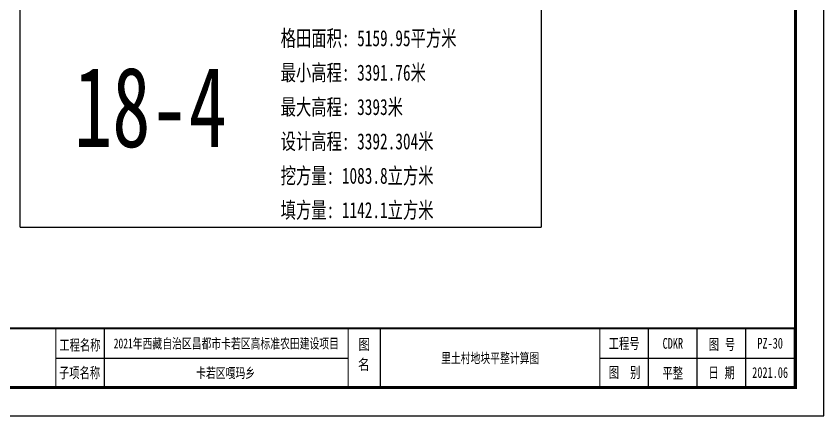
# Model space of a CAD drawing. Extents: x 4283 to 40403, y 1134 to 1764.
# Drawn here: x 16681 to 16882.5, y 1467.1 to 1566.7 of the extents above; entities that cross this region are included whole.
import ezdxf
from ezdxf.enums import TextEntityAlignment as Align

# ---------------------------------------------------------------- set-up
doc = ezdxf.new("R2010")
doc.units = 0
for name, color, linetype in [('PUB_TITLE', 4, 'Continuous'), ('S-MODIFY', 4, 'Continuous'), ('tdz_土方计算图', 7, 'Continuous'), ('华泽绵阳图框', 7, 'Continuous')]:
    doc.layers.add(name, color=color, linetype=linetype)
doc.styles.add('-宋体', font='', dxfattribs={"width": 0.8})
doc.styles.add('GLand', font='')
doc.styles.add('长仿宋', font='', dxfattribs={"width": 0.7, "height": 5})
doc.styles.get('-宋体').set_extended_font_data('SimSun')
doc.styles.get('GLand').set_extended_font_data('FangSong_GB2312')
doc.styles.get('长仿宋').set_extended_font_data('SimSun')

msp = doc.modelspace()

# ---------------------------------------------------------------- linework, layer by layer
msp.add_lwpolyline([(16681.99, 1514.09), (16811.99, 1514.09)])
at = {"layer": 'PUB_TITLE'}
msp.add_lwpolyline([(16462.53, 1467.09), (16882.53, 1467.09), (16882.53, 1764.09), (16462.53, 1764.09)], close=True, dxfattribs=at)
at = {"layer": 'PUB_TITLE', "color": 7, "const_width": 0.566}
msp.add_lwpolyline([(16875.46, 1474.16), (16875.46, 1756.99)], dxfattribs=at)
at = {"layer": 'PUB_TITLE', "color": 7, "const_width": 0.506}
msp.add_lwpolyline([(16480.21, 1474.16), (16875.23, 1474.16), (16875.24, 1488.92), (16480.21, 1488.92)], close=True, dxfattribs=at)
at = {"layer": 'S-MODIFY'}
msp.add_lwpolyline([(16462.53, 1467.09), (16882.53, 1467.09), (16882.53, 1764.09), (16462.53, 1764.09)], close=True, dxfattribs=at)
at = {"layer": 'tdz_土方计算图', "linetype": 'Continuous'}
for points in [[(16681.99, 1514.09), (16681.99, 1514.09), (16681.99, 1674.09), (16681.99, 1674.09)], [(16811.99, 1674.09), (16811.99, 1514.09)]]:
    msp.add_lwpolyline(points, dxfattribs=at)
at = {"layer": '华泽绵阳图框', "color": 7}
for p, q in [((16703.04, 1474.16), (16703.04, 1488.92)), ((16771.92, 1474.16), (16771.92, 1488.92)), ((16838.78, 1474.08), (16838.78, 1488.84)), ((16850.93, 1474.08), (16850.93, 1488.84)), ((16863.08, 1474.08), (16863.08, 1488.84)), ((16690.89, 1481.46), (16763.82, 1481.46)), ((16826.62, 1481.46), (16875.23, 1481.46))]:
    msp.add_line(p, q, dxfattribs=at)
at = {"layer": '华泽绵阳图框', "color": 7, "const_width": 0.707}
msp.add_lwpolyline([(16480.21, 1474.16), (16875.46, 1474.16), (16875.46, 1756.99), (16480.21, 1756.99)], close=True, dxfattribs=at)
at = {"layer": '华泽绵阳图框', "color": 7, "const_width": 0.506}
msp.add_lwpolyline([(16480.21, 1488.92), (16875.24, 1488.92)], dxfattribs=at)
at = {"layer": '华泽绵阳图框', "color": 7, "const_width": 0.203, "flags": 128}
for points in [[(16690.89, 1474.16), (16690.89, 1488.92)], [(16763.82, 1474.16), (16763.82, 1488.92)], [(16826.62, 1474.08), (16826.62, 1488.84)]]:
    msp.add_lwpolyline(points, dxfattribs=at)

# ---------------------------------------------------------------- texts
at = {"layer": 'tdz_土方计算图', "linetype": 'Continuous', "style": 'GLand', "width": 0.7}
for s, p in [('格田面积: 5159.95平方米', (16746.99, 1561.24)), ('最小高程: 3391.76米', (16746.99, 1552.66)), ('最大高程: 3393米', (16746.99, 1544.09)), ('设计高程: 3392.304米', (16746.99, 1535.52)), ('挖方量: 1083.8立方米', (16746.99, 1526.95)), ('填方量: 1142.1立方米', (16746.99, 1518.38))]:
    msp.add_text(s, height=4, dxfattribs=at).set_placement(p, align=Align.MIDDLE_LEFT)
at = {"layer": 'tdz_土方计算图', "color": 6, "linetype": 'Continuous', "style": 'GLand', "width": 0.7}
msp.add_text('18-4', height=20, dxfattribs=at).set_placement((16714.49, 1544.09), align=Align.MIDDLE_CENTER)
at = {"layer": '华泽绵阳图框', "style": '长仿宋', "width": 0.7}
for s, height, p in [('工程名称', 2.685, (16691.76, 1483.4)), ('工程号', 2.685, (16828.85, 1483.8)), ('图', 2.69, (16853.83, 1483.55)), ('号', 2.69, (16857.84, 1483.55)), ('子项名称', 2.685, (16691.68, 1476.49)), ('图', 2.69, (16828.87, 1476.56)), ('别', 2.69, (16834.21, 1476.56)), ('期', 2.69, (16857.75, 1476.5)), ('日', 2.69, (16853.74, 1476.5))]:
    msp.add_text(s, height=height, dxfattribs=at).set_placement(p)
for s, height, p in [('2021年西藏自治区昌都市卡若区高标准农田建设项目', 2.5, (16733.43, 1485.19)), ('CDKR', 2.685, (16844.85, 1485.15)), ('PZ-30', 2.685, (16869.13, 1485.17)), ('里土村地块平整计算图', 2.5, (16799.27, 1481.54)), ('卡若区嘎玛乡', 2.5, (16733.25, 1477.83)), ('平整', 2.685, (16844.82, 1477.79)), ('2021.06', 2.685, (16869.13, 1477.87))]:
    msp.add_text(s, height=height, dxfattribs=at).set_placement(p, align=Align.MIDDLE)
at = {"layer": '华泽绵阳图框', "color": 7, "style": '-宋体', "width": 0.8}
for s, p in [('图', (16766.37, 1483.55)), ('名', (16766.27, 1478.52))]:
    msp.add_text(s, height=2.69, dxfattribs=at).set_placement(p)

doc.saveas('drawing.dxf')
